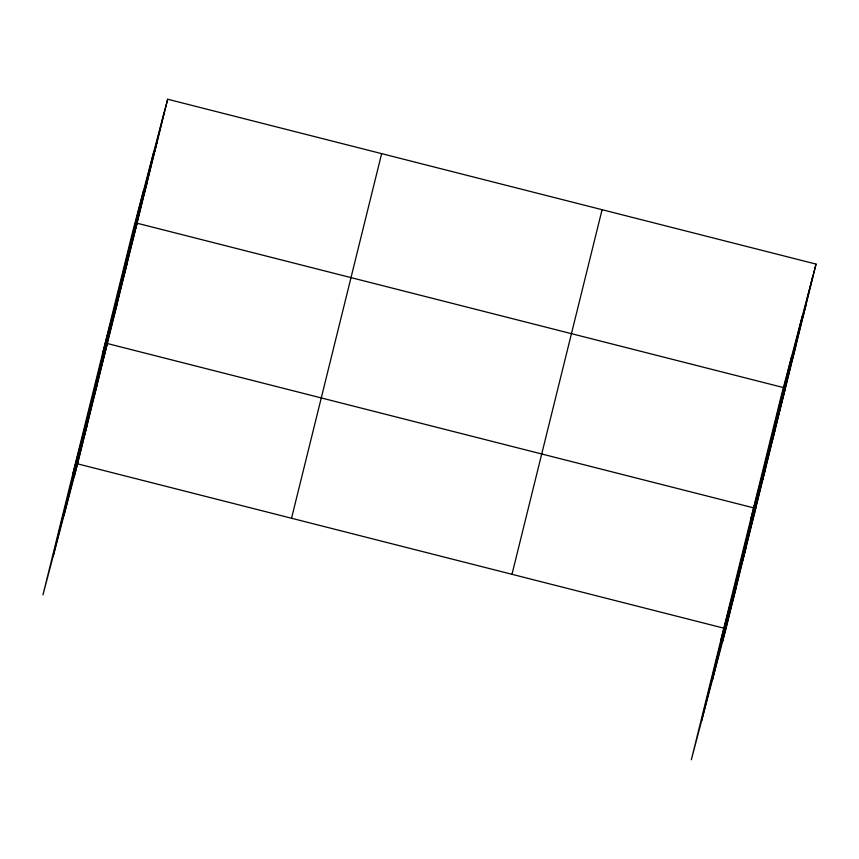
<?xml version="1.0" encoding="UTF-8"?>
<svg xmlns="http://www.w3.org/2000/svg" width="859" height="859" viewBox="0 0 859 859"><rect width="100%" height="100%" fill="white"/><g stroke="black" fill="none" stroke-linecap="round" stroke-linejoin="round"><path stroke-width="1.29" d="M53.247 555.923L143.346 191.31M63.856 515.765L153.954 151.163M74.153 476.799L164.252 112.185M167.677 99.236L133.048 230.287L42.95 594.9L77.578 463.849L167.677 99.236L816.05 264.1L725.952 628.713L691.323 759.764L781.422 395.151L816.05 264.1M291.534 518.256L381.643 153.643M511.985 574.306L602.084 209.693M701.62 720.798L791.719 356.184M712.229 680.639L802.327 316.026M722.526 641.662L812.625 277.049M154.04 153.503L157.465 140.554M143.829 194.832L147.254 181.883M102.414 354.252L137.043 223.2L785.416 388.075L750.787 519.126M123.707 276.265L127.132 263.305M113.796 316.37L117.221 303.42M72.682 474.576L107.311 343.525L755.684 508.388L721.055 639.44M93.975 396.579L97.4 383.629M84.064 436.694L87.489 423.734M802.413 318.378L805.839 305.428M792.202 359.696L795.627 346.746M772.08 441.129L775.505 428.179M762.169 481.233L765.594 468.284M742.348 561.453L745.773 548.504M732.437 601.558L735.862 588.608M77.578 463.849L724.674 628.391"/></g></svg>
